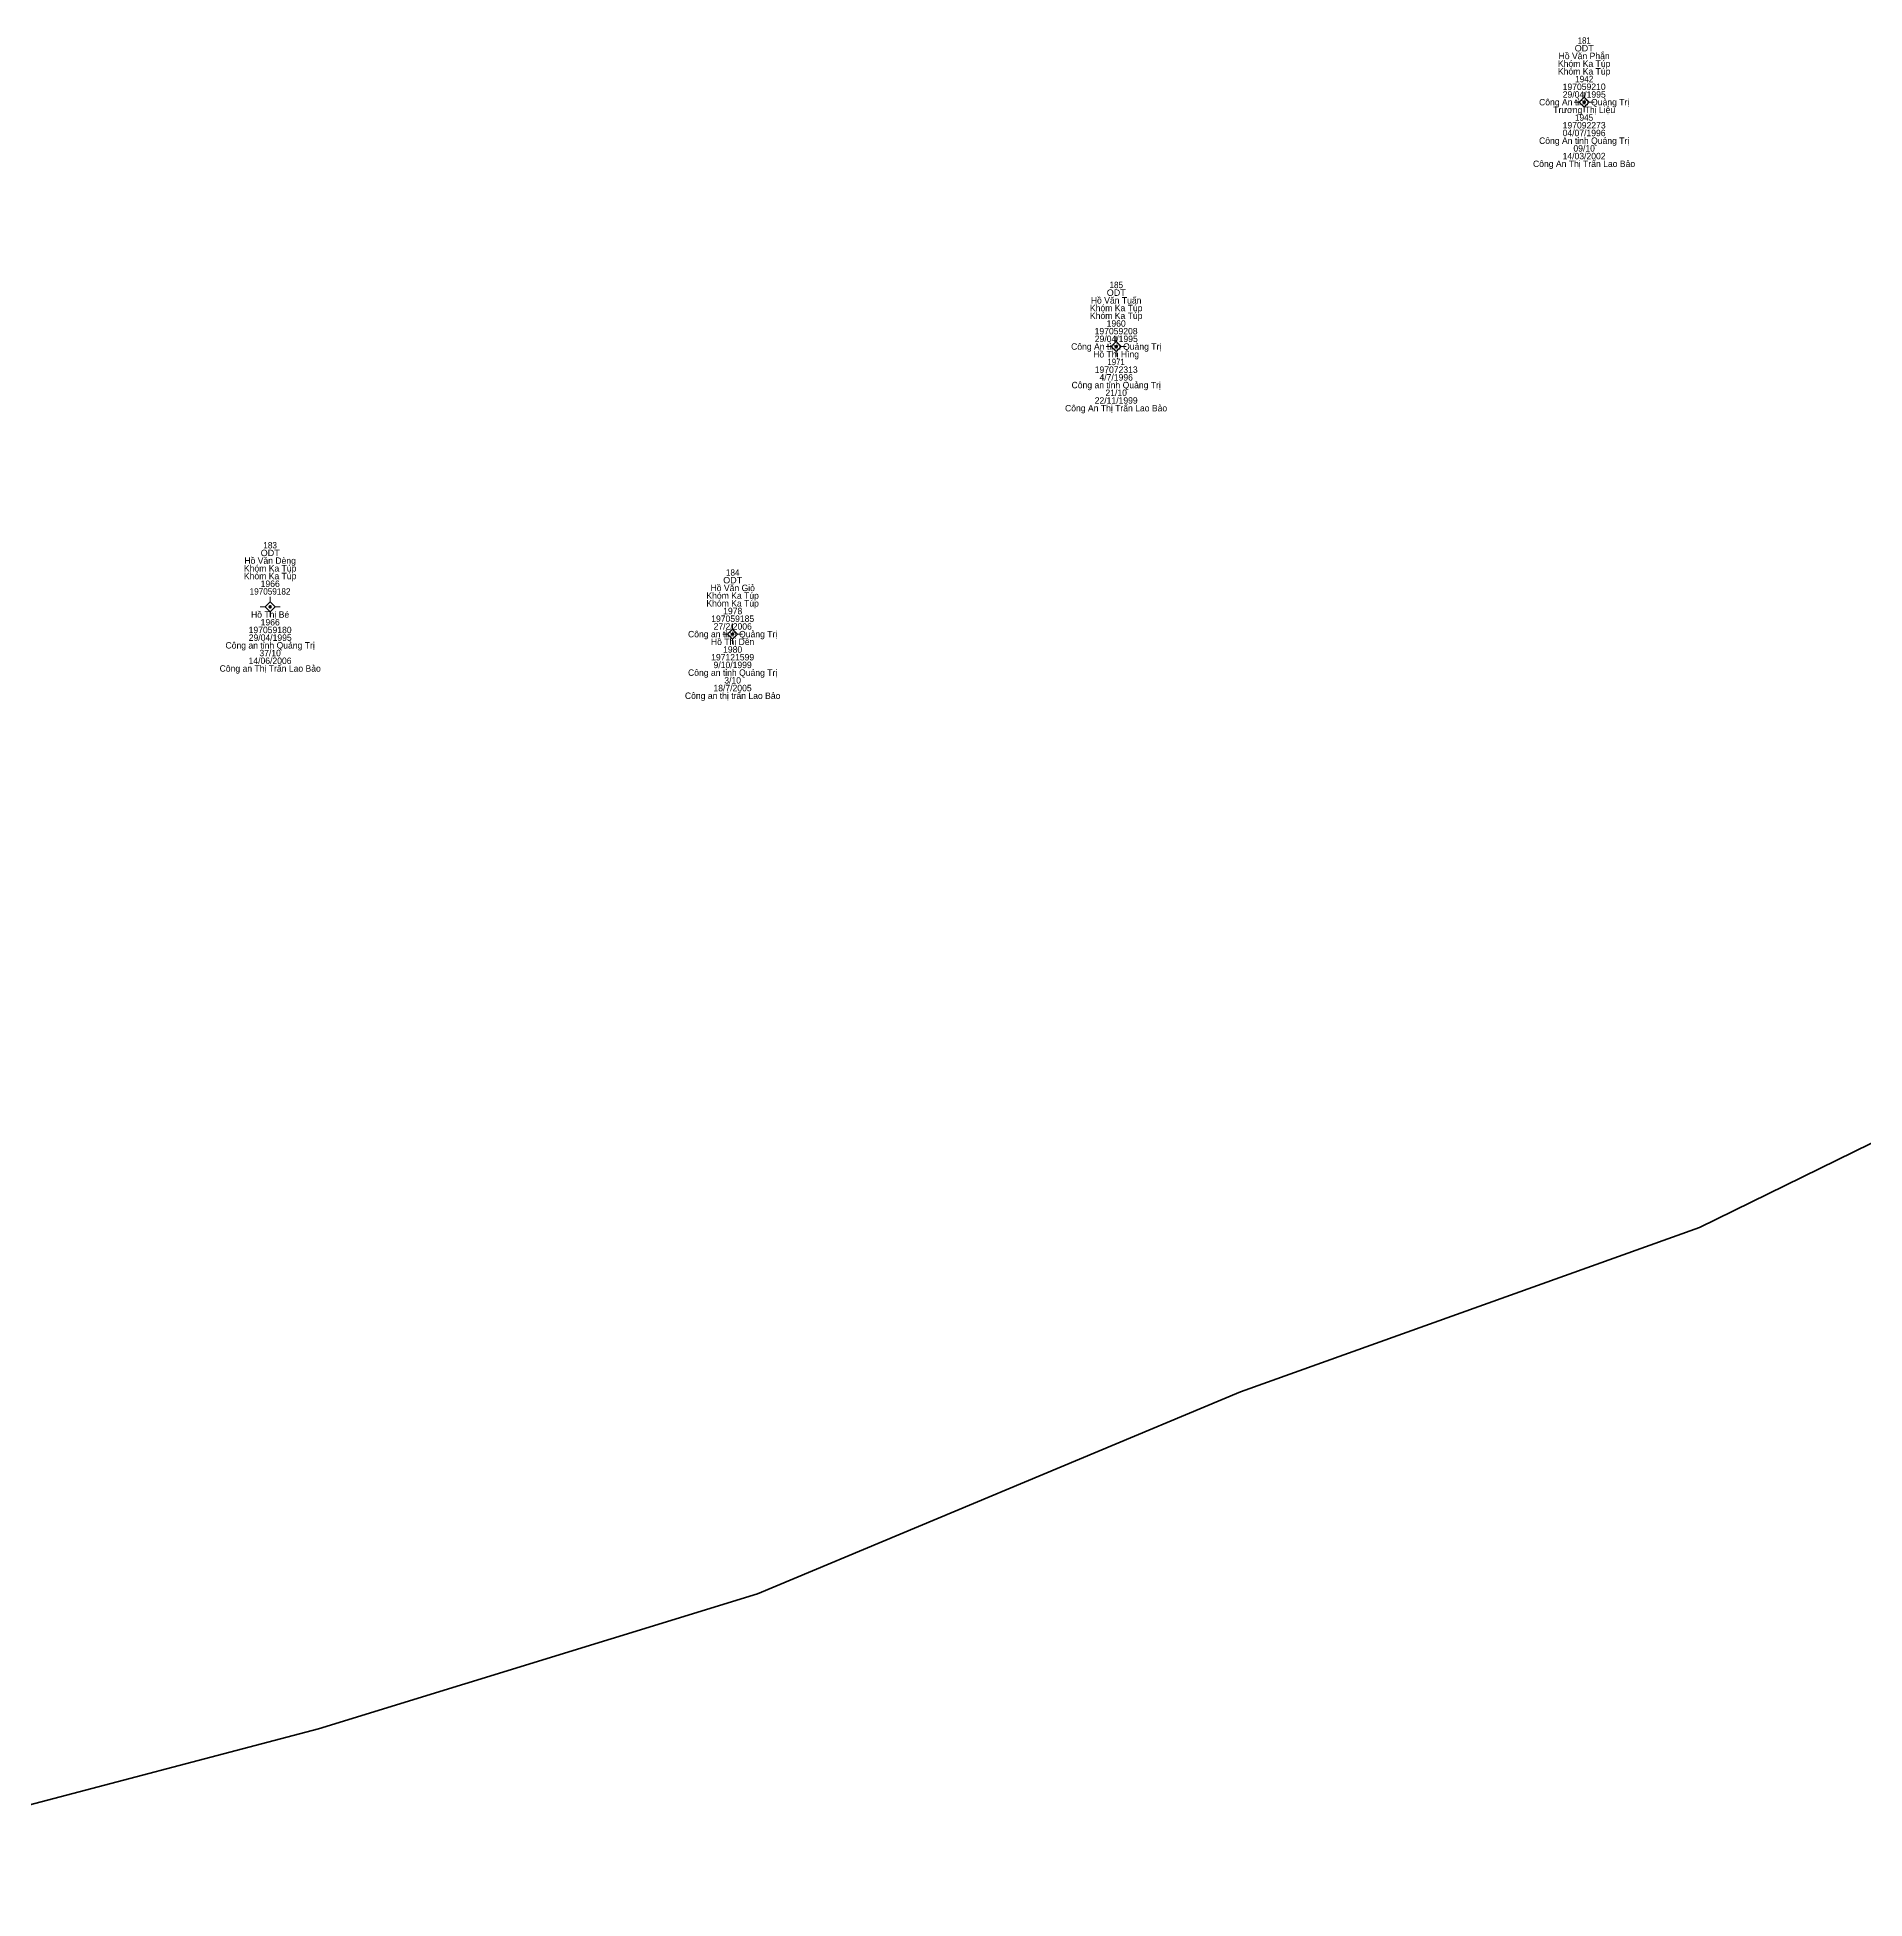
# Model space of a CAD drawing. Header units: metres. Extents: x 535754 to 536552, y 1836422 to 1837057.
# Drawn here: x 536028 to 536141.9, y 1836422.1 to 1836538.1 of the extents above; entities that cross this region are included whole.
import ezdxf
from ezdxf.enums import TextEntityAlignment as Align

# ---------------------------------------------------------------- set-up
doc = ezdxf.new("R2010")
doc.units = ezdxf.units.M
doc.header["$LTSCALE"] = 0.16
doc.linetypes.add('MEDIUM_DASHED', pattern=[4.5, 3, -1.5])
for name, color, linetype, lineweight in [('11', 7, 'MEDIUM_DASHED', 13), ('15', 7, 'Continuous', 13), ('54', 7, 'Continuous', 35)]:
    doc.layers.add(name, color=color, linetype=linetype, lineweight=lineweight)

msp = doc.modelspace()

# ---------------------------------------------------------------- hatches: boundary and pattern name
at = {"layer": '11'}
for points in [[(536124.4949, 1836534.05, 1), (536124.3449, 1836534.05, 1)], [(536095.3349, 1836518.82, 1), (536095.1849, 1836518.82, 1)], [(536042.6149, 1836502.6, 1), (536042.4649, 1836502.6, 1)], [(536071.4349, 1836500.9, 1), (536071.2849, 1836500.9, 1)]]:
    msp.add_hatch(color=256, dxfattribs=at).paths.add_polyline_path(points)

# ---------------------------------------------------------------- linework, layer by layer
for p, q in [((536124.42, 1836534.68), (536124.42, 1836534.36)), ((536124.11, 1836534.05), (536123.8, 1836534.05)), ((536124.42, 1836533.74), (536124.42, 1836533.42)), ((536125.05, 1836534.05), (536124.73, 1836534.05)), ((536095.26, 1836519.44), (536095.26, 1836519.13)), ((536094.95, 1836518.82), (536094.64, 1836518.82)), ((536095.26, 1836518.51), (536095.26, 1836518.2)), ((536095.88, 1836518.82), (536095.57, 1836518.82)), ((536042.54, 1836503.22), (536042.54, 1836502.91)), ((536042.23, 1836502.6), (536041.92, 1836502.6)), ((536042.54, 1836502.29), (536042.54, 1836501.98)), ((536043.16, 1836502.6), (536042.85, 1836502.6)), ((536071.05, 1836500.9), (536070.74, 1836500.9)), ((536071.36, 1836501.52), (536071.36, 1836501.21)), ((536071.98, 1836500.9), (536071.67, 1836500.9)), ((536071.36, 1836500.59), (536071.36, 1836500.28))]:
    msp.add_line(p, q, dxfattribs=at)
for points in [[(536124.42, 1836534.36), (536124.11, 1836534.05), (536124.42, 1836533.74), (536124.73, 1836534.05)], [(536095.26, 1836519.13), (536094.95, 1836518.82), (536095.26, 1836518.51), (536095.57, 1836518.82)], [(536042.54, 1836502.91), (536042.23, 1836502.6), (536042.54, 1836502.29), (536042.85, 1836502.6)], [(536071.36, 1836501.21), (536071.05, 1836500.9), (536071.36, 1836500.59), (536071.67, 1836500.9)]]:
    msp.add_lwpolyline(points, close=True, dxfattribs=at)
for centre in [(536124.4199, 1836534.05), (536095.2599, 1836518.82), (536042.5399, 1836502.6), (536071.3599, 1836500.9)]:
    msp.add_circle(centre, 0.075, dxfattribs=at)
at = {"layer": '54'}
for p, q in [((536159.98, 1836477.82), (536131.6, 1836463.92)), ((536131.6, 1836463.92), (536103, 1836453.68)), ((536045.56, 1836432.68), (536005.26, 1836422.09))]:
    msp.add_line(p, q, dxfattribs=at)
msp.add_lwpolyline([(536103, 1836453.68), (536072.9, 1836441.09), (536045.56, 1836432.68)], dxfattribs=at)

# ---------------------------------------------------------------- texts
at = {"layer": '15'}
for s, width, p in [('181', 0.9, (536124.425, 1836537.69)), ('ODT', 1.05, (536124.425, 1836537.21)), ('1942', 0.95, (536124.425, 1836535.29)), ('1945', 0.95, (536124.415, 1836532.89)), ('185', 0.95, (536095.265, 1836522.46)), ('ODT', 1.05, (536095.265, 1836521.98)), ('1971', 0.9, (536095.255, 1836517.66)), ('183', 0.95, (536042.54, 1836506.24)), ('ODT', 1.05, (536042.545, 1836505.76)), ('ODT', 1.05, (536071.365, 1836504.06)), ('184', 0.95, (536071.365, 1836504.54)), ('197059182', 0.95, (536042.535, 1836503.36))]:
    msp.add_text(s, height=0.4, dxfattribs=dict(at, width=width)).set_placement(p, align=Align.CENTER)
for s, p in [('Hồ Văn Phắn', (536124.42, 1836536.73)), ('Khóm Ka Túp', (536124.42, 1836536.25)), ('Khóm Ka Túp', (536124.42, 1836535.77)), ('29/04/1995', (536124.425, 1836534.33)), ('197059210', (536124.42, 1836534.81)), ('Công An tỉnh Quảng Trị', (536124.42, 1836533.85)), ('Trương Thị Liệu', (536124.425, 1836533.37)), ('04/07/1996', (536124.415, 1836531.93)), ('197092273', (536124.42, 1836532.41)), ('Công An tỉnh Quảng Trị', (536124.42, 1836531.45)), ('09/10', (536124.42, 1836530.97)), ('Công An Thị Trấn Lao Bảo', (536124.415, 1836530.01)), ('14/03/2002', (536124.415, 1836530.49)), ('Hồ Văn Tuấn', (536095.255, 1836521.5)), ('Khóm Ka Túp', (536095.26, 1836521.02)), ('Khóm Ka Túp', (536095.26, 1836520.54)), ('29/04/1995', (536095.265, 1836519.1)), ('197059208', (536095.255, 1836519.58)), ('1960', (536095.26, 1836520.06)), ('Công An tỉnh Quảng Trị', (536095.26, 1836518.62)), ('Hồ Thị Hìng', (536095.255, 1836518.14)), ('197072313', (536095.26, 1836517.18)), ('4/7/1996', (536095.26, 1836516.7)), ('Công an tỉnh Quảng Trị', (536095.26, 1836516.22)), ('21/10', (536095.26, 1836515.74)), ('Công An Thị Trấn Lao Bảo', (536095.255, 1836514.78)), ('22/11/1999', (536095.26, 1836515.26)), ('Hồ Văn Dèng', (536042.54, 1836505.28)), ('Khóm Ka Túp', (536042.54, 1836504.8)), ('Khóm Ka Túp', (536042.54, 1836504.32)), ('1966', (536042.545, 1836503.84)), ('Khóm Ka Túp', (536071.36, 1836503.1)), ('Hồ Văn Giỏ', (536071.365, 1836503.58)), ('Hồ Thị Bé', (536042.54, 1836501.92)), ('Khóm Ka Túp', (536071.36, 1836502.62)), ('197059185', (536071.365, 1836501.66)), ('1978', (536071.365, 1836502.14)), ('29/04/1995', (536042.545, 1836500.48)), ('197059180', (536042.54, 1836500.96)), ('1966', (536042.545, 1836501.44)), ('Công an tỉnh Quảng Trị', (536071.36, 1836500.7)), ('27/2/2006', (536071.365, 1836501.18)), ('Công an tỉnh Quảng Trị', (536042.54, 1836500)), ('37/10', (536042.54, 1836499.52)), ('Hồ Thị Dền', (536071.36, 1836500.22)), ('197121599', (536071.36, 1836499.26)), ('1980', (536071.36, 1836499.74)), ('Công an Thị Trấn Lao Bảo', (536042.545, 1836498.56)), ('14/06/2006', (536042.535, 1836499.04)), ('Công an tỉnh Quảng Trị', (536071.36, 1836498.3)), ('9/10/1999', (536071.36, 1836498.78)), ('18/7/2005', (536071.355, 1836497.34)), ('3/10', (536071.36, 1836497.82)), ('Công an thị trấn Lao Bảo', (536071.36, 1836496.86))]:
    msp.add_text(s, height=0.4, dxfattribs=at).set_placement(p, align=Align.CENTER)

doc.saveas('drawing.dxf')
